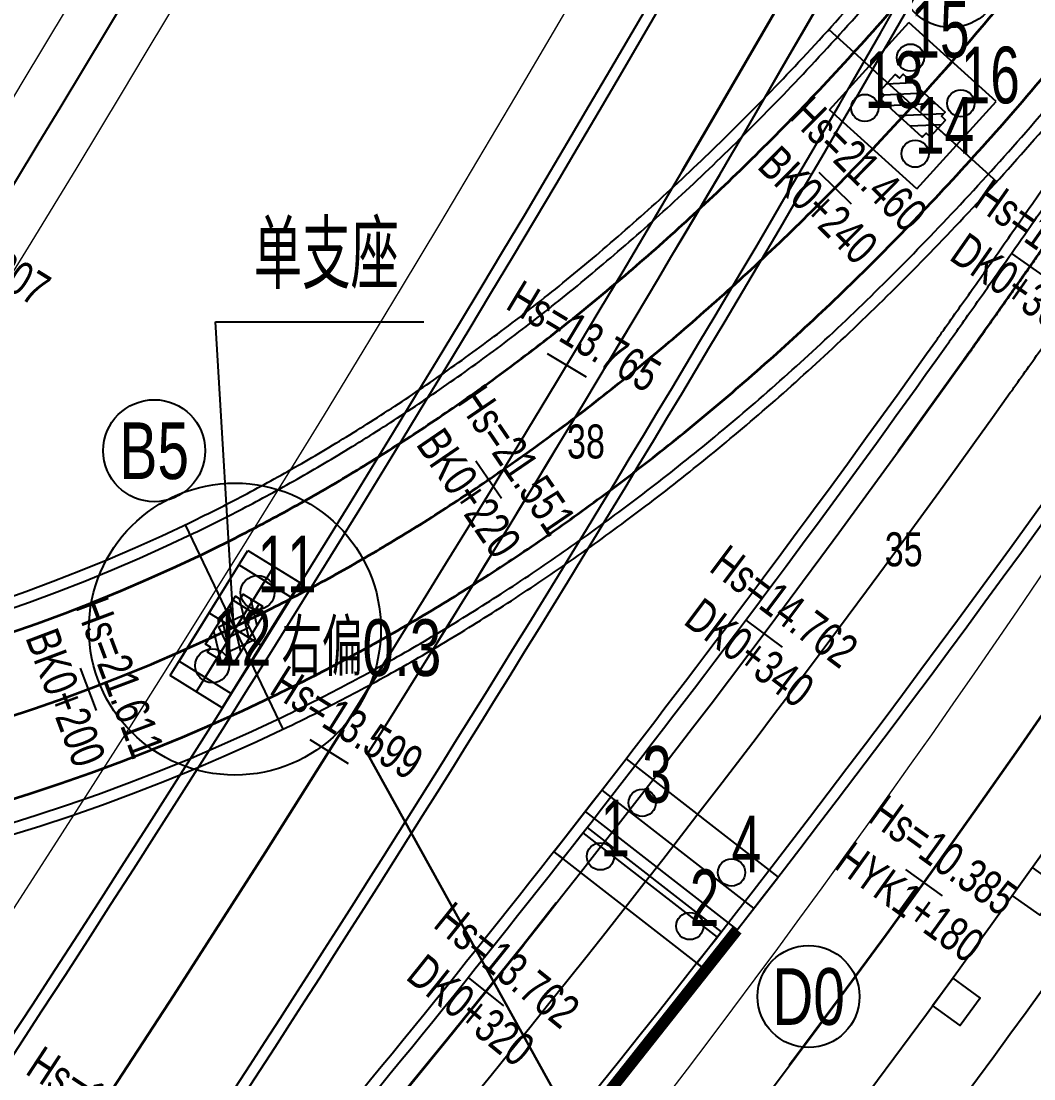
# Model space of a CAD drawing. Extents: x 0 to 558779, y 0 to 2762081.
# Drawn here: x 519792.52 to 519837.19, y 2757444.75 to 2757491.42 of the extents above; entities that cross this region are included whole.
import ezdxf
from ezdxf.enums import TextEntityAlignment as Align

# ---------------------------------------------------------------- set-up
doc = ezdxf.new("R2010")
doc.units = 0
doc.header["$LTSCALE"] = 20
doc.linetypes.add('CENTER', pattern=[2, 1.25, -0.25, 0.25, -0.25])
doc.linetypes.add('HIDDEN', pattern=[0.375, 0.25, -0.125])
for name, color, linetype in [('B-标线', 8, 'Continuous'), ('DL-中心线', 10, 'Continuous'), ('DL-人行道边线', 1, 'Continuous'), ('DL-挡墙范围', 2, 'HIDDEN'), ('DL-树池', 110, 'Continuous'), ('DL-非机动车道边线', 6, 'Continuous'), ('L-洛秀互通匝道边线', 140, 'Continuous'), ('L-辅路绿化带', 3, 'Continuous'), ('QL-分孔线', 4, 'Continuous'), ('QL-墩号', 6, 'Continuous'), ('QL-桥墩', 191, 'Continuous'), ('QL-桥跨数值', 6, 'Continuous'), ('RD-红线', 230, 'Continuous'), ('XW_B', 7, 'Continuous'), ('XW_D', 7, 'Continuous'), ('XW_E', 7, 'Continuous'), ('XW_HY-海江大道右辅路', 7, 'Continuous'), ('XW_海江大道（2000坐标）', 7, 'Continuous'), ('YD-G2', 96, 'Continuous'), ('桩号-B', 7, 'Continuous'), ('桩号-D', 7, 'Continuous'), ('桩号-HY-海江大道右辅路', 7, 'Continuous'), ('设计高-B', 7, 'Continuous'), ('设计高-D', 7, 'Continuous'), ('设计高-E', 7, 'Continuous'), ('设计高-HY-海江大道右辅路', 7, 'Continuous'), ('设计高-地面高-B', 7, 'Continuous'), ('设计高-地面高-D', 7, 'Continuous'), ('设计高-地面高-E', 7, 'Continuous'), ('设计高-地面高-HY-海江大道右辅路', 7, 'Continuous'), ('设计高-海江大道（2000坐标）', 7, 'Continuous')]:
    doc.layers.add(name, color=color, linetype=linetype)
doc.layers.add('偏心', color=4, linetype='Continuous', plot=False)
doc.layers.add('坐标标注', color=6, linetype='Continuous', plot=False)
doc.styles.get("Standard").update_dxf_attribs({"font": 'fsdb_e.shx', "width": 0.7, "bigfont": 'hzdx.shx'})
pattern_1 = [(0, (0, 2.328306e-10), (0, 6.985), [5.08, -1.905]), (90, (0, 2.328306e-10), (-6.985, 4e-16), [5.08, -1.905])]
pattern_2 = [(0, (0, 0), (0, 6.985), [5.08, -1.905]), (90, (0, 0), (-6.985, 4e-16), [5.08, -1.905])]

# ---------------------------------------------------------------- blocks, each defined once
blk = doc.blocks.new('shuchi02')
at = {"layer": 'DL-树池', "color": 3}
blk.add_lwpolyline([(-0.75, 0), (0.75, 0), (0.75, -1.5), (-0.75, -1.5)], close=True, dxfattribs=at)
blk = doc.blocks.new('(10-1)10m花瓶墩单排桩2根1.5')
h = blk.add_hatch()
h.set_pattern_fill('ANGLE', color=256)
h.set_pattern_definition(pattern_1)
h.paths.add_polyline_path([(-1.500000000000007, -0.5000000000001165), (-1.499999999999985, 0.5), (-1.249999999999992, 0.5), (-1.249999999999992, 0.75), (1.250000000000007, 0.75), (1.250000000000007, 0.5), (1.500000000000007, 0.5), (1.499999999999985, -0.5), (1.249999999999985, -0.5), (1.249999999999985, -0.75), (-1.250000000000014, -0.7500000000001165), (-1.250000000000014, -0.5000000000001165)])
h = blk.add_hatch()
h.set_pattern_fill('ANGLE', color=256)
h.set_pattern_definition(pattern_1)
h.paths.add_polyline_path([(-1.500000000000007, -0.5000000000001165), (-1.499999999999985, 0.5), (-1.249999999999992, 0.5), (-1.249999999999992, 0.75), (1.250000000000007, 0.75), (1.250000000000007, 0.5), (1.500000000000007, 0.5), (1.499999999999985, -0.5), (1.249999999999985, -0.5), (1.249999999999985, -0.75), (-1.250000000000014, -0.7500000000001165), (-1.250000000000014, -0.5000000000001165)])
h = blk.add_hatch()
h.set_pattern_fill('ANSI31', color=3, scale=0.15)
h.set_pattern_definition([(45, (0, 2.328306e-10), (-0.3367596045400932, 0.3367596045400933), [])])
h.paths.add_polyline_path([(-1.500000000000007, -0.5000000000001165), (-1.499999999999985, 0.5), (-1.249999999999992, 0.5), (-1.249999999999992, 0.75), (1.250000000000007, 0.75), (1.250000000000007, 0.5), (1.500000000000007, 0.5), (1.499999999999985, -0.5), (1.249999999999985, -0.5), (1.249999999999985, -0.75), (-1.250000000000014, -0.7500000000001165), (-1.250000000000014, -0.5000000000001165)])
at = {"layer": 'QL-桥墩', "color": 1}
for p, q in [((-3.25, -1.350000000093132), (-3.25, 1.350000000093132)), ((-3.25, 1.350000000093132), (3.25, 1.350000000093132)), ((3.25, 1.350000000093132), (3.25, -1.350000000093132)), ((3.25, -1.350000000093132), (-3.25, -1.350000000093132))]:
    blk.add_line(p, q, dxfattribs=at)
at = {"layer": 'QL-桥墩', "color": 3, "linetype": 'CENTER'}
for p, q in [((0, -1.350000000093132), (0, 1.350000000093132)), ((3.25, 0), (-3.25, 0))]:
    blk.add_line(p, q, dxfattribs=at)
at = {"layer": 'QL-桥墩', "color": 1}
blk.add_lwpolyline([(-1.500000000000007, -0.5000000000001165), (-1.499999999999985, 0.5), (-1.249999999999992, 0.5), (-1.249999999999992, 0.75), (1.250000000000007, 0.75), (1.250000000000007, 0.5), (1.500000000000007, 0.5), (1.499999999999985, -0.5), (1.249999999999985, -0.5), (1.249999999999985, -0.75), (-1.250000000000014, -0.75), (-1.250000000000014, -0.5000000000001165)], close=True, dxfattribs=at)
at = {"layer": 'QL-桥墩', "color": 3}
for centre in [(-1.899999999965075, 0), (1.900000000023283, 0)]:
    blk.add_circle(centre, 0.7499999999999999, dxfattribs=at)
blk = doc.blocks.new('(10-2)10m花瓶墩双排桩4根1.2')
h = blk.add_hatch()
h.set_pattern_fill('ANGLE', color=256)
h.set_pattern_definition(pattern_2)
h.paths.add_polyline_path([(-1.500000000000007, -0.5000000002329471), (-1.499999999999985, 0.4999999997671694), (-1.249999999999992, 0.4999999997671694), (-1.249999999999992, 0.7499999997671694), (1.250000000000007, 0.7499999997671694), (1.250000000000007, 0.4999999997671694), (1.500000000000007, 0.4999999997671694), (1.499999999999985, -0.5000000002328308), (1.249999999999985, -0.5000000002328308), (1.249999999999985, -0.7500000002328308), (-1.250000000000014, -0.7500000002329471), (-1.250000000000014, -0.5000000002329471)])
h = blk.add_hatch()
h.set_pattern_fill('ANGLE', color=256)
h.set_pattern_definition(pattern_2)
h.paths.add_polyline_path([(-1.500000000000007, -0.5000000002329471), (-1.499999999999985, 0.4999999997671694), (-1.249999999999992, 0.4999999997671694), (-1.249999999999992, 0.7499999997671694), (1.250000000000007, 0.7499999997671694), (1.250000000000007, 0.4999999997671694), (1.500000000000007, 0.4999999997671694), (1.499999999999985, -0.5000000002328308), (1.249999999999985, -0.5000000002328308), (1.249999999999985, -0.7500000002328308), (-1.250000000000014, -0.7500000002329471), (-1.250000000000014, -0.5000000002329471)])
h = blk.add_hatch()
h.set_pattern_fill('ANSI31', color=3, scale=0.15)
h.set_pattern_definition([(45, (0, 0), (-0.3367596045400932, 0.3367596045400933), [])])
h.paths.add_polyline_path([(-1.500000000000007, -0.5000000002329471), (-1.499999999999985, 0.4999999997671694), (-1.249999999999992, 0.4999999997671694), (-1.249999999999992, 0.7499999997671694), (1.250000000000007, 0.7499999997671694), (1.250000000000007, 0.4999999997671694), (1.500000000000007, 0.4999999997671694), (1.499999999999985, -0.5000000002328308), (1.249999999999985, -0.5000000002328308), (1.249999999999985, -0.7500000002328308), (-1.250000000000014, -0.7500000002329471), (-1.250000000000014, -0.5000000002329471)])
at = {"layer": 'QL-桥墩', "color": 1}
for p, q in [((-2.599999999802093, 2.59999999962747), (2.599999999976716, 2.59999999962747)), ((-2.599999999802093, 2.59999999962747), (-2.599999999802093, -2.600000000093132)), ((2.599999999976716, 2.59999999962747), (2.600000000034924, -2.600000000093132)), ((-2.599999999802093, -2.600000000093132), (2.600000000034924, -2.600000000093132))]:
    blk.add_line(p, q, dxfattribs=at)
at = {"layer": 'QL-桥墩', "color": 3, "linetype": 'CENTER'}
for p, q in [((0, 2.59999999962747), (0, -2.59999999962747)), ((-2.600000000093132, -4.656613e-10), (2.600000000093132, 0))]:
    blk.add_line(p, q, dxfattribs=at)
at = {"layer": 'QL-桥墩', "color": 1, "ltscale": 0.1}
blk.add_lwpolyline([(-1.500000000000007, -0.5000000002329471), (-1.499999999999985, 0.4999999997671694), (-1.249999999999992, 0.4999999997671694), (-1.249999999999992, 0.7499999997671694), (1.250000000000007, 0.7499999997671694), (1.250000000000007, 0.4999999997671694), (1.500000000000007, 0.4999999997671694), (1.499999999999985, -0.5000000002328308), (1.249999999999985, -0.5000000002328308), (1.249999999999985, -0.7500000002328308), (-1.250000000000014, -0.7500000002328308), (-1.250000000000014, -0.5000000002329471)], close=True, dxfattribs=at)
at = {"layer": 'QL-桥墩', "color": 3, "ltscale": 0.1}
for centre in [(-1.500000000174622, 1.5), (1.499999999941792, 1.499999999534338), (-1.499999999941792, -1.5), (1.500000000116415, -1.5)]:
    blk.add_circle(centre, 0.6000000000008185, dxfattribs=at)
blk = doc.blocks.new('8.5米板凳台')
at = {"layer": 'QL-桥墩', "color": 1}
for p, q in [((-2.249999999767169, 4.25), (-2.249999999767169, -4.25)), ((-2.249999999767169, 4.25), (2.950000000011642, 4.25)), ((2.950000000011642, 4.25), (2.950000000011642, -4.25)), ((-2.249999999767169, -4.25), (2.950000000011642, -4.25))]:
    blk.add_line(p, q, dxfattribs=at)
at = {"layer": 'QL-桥墩'}
for p, q in [((-2.249999999767169, 4.25), (-2.249999999767169, 3.75)), ((-0.5, 4.25), (1.200000000069849, 4.25)), ((-2.249999999767169, -4.249999999999999), (-2.249999999767169, -3.749999999999999))]:
    blk.add_line(p, q, dxfattribs=at)
at = {"layer": 'QL-桥墩', "color": 3}
for p, q in [((0, 4.25), (0, -4.25)), ((1.200000000011641, 4.25), (1.200000000011641, -4.25)), ((-2.249999999767169, 3.75), (-0.5, 3.75)), ((-0.8000000000431422, 3.75), (-0.7999999999917824, -3.749999999999999)), ((-0.5, 3.75), (-0.5, -3.749999999999999)), ((-2.249999999767169, -3.749999999999999), (-0.5, -3.749999999999999))]:
    blk.add_line(p, q, dxfattribs=at)
for centre in [(-1.150000000139698, 2.5), (1.850000000209547, 2.5), (-1.150000000139698, -2.5), (1.850000000209547, -2.5)]:
    blk.add_circle(centre, 0.6, dxfattribs=at)

msp = doc.modelspace()

# ---------------------------------------------------------------- linework, layer by layer
at = {"layer": 'B-标线', "lineweight": 35, "flags": 128}
for points in [[(519717.4287204357, 2757469.895321275, 0.2794341890543415), (519803.6032166342, 2757461.61633577, 0.0051398478919379), (519805.1540645393, 2757462.383730219, 0.0086899117098063), (519807.796055161, 2757463.783488377, 0.0086899117099568), (519810.4635442469, 2757465.317800503, 0.0086899117103618), (519813.1576891351, 2757466.994688708, 0.0086899117094926), (519815.8800315926, 2757468.823396349, 0.0086899117096864), (519818.6328166131, 2757470.814823701, 0.0086899117099786), (519821.419209574, 2757472.982010477, 0.0086899117093165), (519824.2436024265, 2757475.340809187, 0.0086899117096264), (519827.1120575217, 2757477.910850584, 0.0086899117101424), (519830.032972197, 2757480.716972898, 0.0086899117101063), (519833.0181133342, 2757483.791420672, 0.0086899117103223), (519836.0843059842, 2757487.177390554, 0.0086899117101373), (519839.2563579308, 2757490.935096973, 0.0083045890513667), (519842.421646706, 2757494.954475957, 0.0075339510174619)], [(519719.5210325606, 2757472.701070724, 0.2794341890542941), (519802.0833912611, 2757464.769133073, 0.0051398478917646), (519803.5696577113, 2757465.504572254, 0.008689911709733), (519806.1039781636, 2757466.847289192, 0.008689911709733), (519808.6660010595, 2757468.320938609, 0.008689911709733), (519811.2568498991, 2757469.933533752, 0.008689911709733), (519813.8781909904, 2757471.694395165, 0.008689911709733), (519816.5323910221, 2757473.614504457, 0.008689911709733), (519819.222734046, 2757475.706986669, 0.008689911709733), (519821.953727476, 2757477.987783443, 0.008689911709733), (519824.731545702, 2757480.476618202, 0.008689911709733), (519827.5646944215, 2757483.198425058, 0.008689911709733), (519830.4650448557, 2757486.185547098, 0.008689911709733), (519833.4495218603, 2757489.481281311, 0.008689911709733), (519836.5430276002, 2757493.145942628, 0.0083045890511641)], [(519721.6133446858, 2757475.506820173, 0.2794341890542422), (519800.563565888, 2757467.921930376, 0.0051398478915755), (519801.9852508832, 2757468.625414287, 0.0086899117096533), (519804.4119011663, 2757469.911090006, 0.0086899117102021), (519806.8684578721, 2757471.324076716, 0.0086899117099285), (519809.3560106634, 2757472.872378797, 0.0086899117098545), (519811.8763503885, 2757474.565393981, 0.0086899117099132), (519814.4319654312, 2757476.414185212, 0.0086899117095908), (519817.0262585181, 2757478.431962862, 0.0086899117094242), (519819.6638525255, 2757480.634757698, 0.0086899117098468), (519822.3510338824, 2757483.042385821, 0.0086899117099382), (519825.096416646, 2757485.679877218, 0.0086899117093374), (519827.9119763772, 2757488.579673523, 0.0086899117098043), (519830.8147377363, 2757491.785172067, 0.0086899117093077)]]:
    msp.add_lwpolyline(points, format="xyb", dxfattribs=at)
at = {"layer": 'DL-中心线', "linetype": 'CENTER', "lineweight": 35, "ltscale": 5, "flags": 128}
for points in [[(519363.5273810544, 2756865.284840869, -0.064030503402998), (519480.7438330442, 2757085.351303598, -0.0528812578532705), (519557.500512398, 2757172.344059772), (519677.8405108926, 2757282.703608969, 0.0308214522595387), (519737.6746401221, 2757344.779759813, -0.0161285652514949), (519785.3897440073, 2757397.284793174, 0.1076188396310951), (519897.596453659, 2757578.066884262), (519932.4024111663, 2757676.128120687, -0.014927610241384), (519945.3856673033, 2757709.510518174, -0.0002025462990661), (519945.5768338203, 2757709.961183763, -0.0004050926147512), (519945.9686640429, 2757710.88178269, -0.0004050926147512), (519946.3740963722, 2757711.830071774, -0.0004050926147512), (519946.7944188536, 2757712.808797103, -0.0004050926147512), (519947.2311442526, 2757713.821188436, -0.0004050926147512), (519947.686069386, 2757714.871087425, -0.0004050926147512), (519948.1613562953, 2757715.963123151, -0.0004050926147512), (519948.6596459816, 2757717.102958214, -0.0004050926147512), (519949.1842222628, 2757718.297643504, -0.0004050926147512), (519949.7392557495, 2757719.556146756, -0.0004050926147512), (519950.3301817989, 2757720.890171871, -0.0004050926147512), (519950.9643151758, 2757722.315492191, -0.0004050926147512), (519951.6519127407, 2757723.854257048, -0.0004050926147512), (519952.4081629463, 2757725.539312657, -0.0003825874672265), (519953.2071173521, 2757727.312032407, -0.0003375771733171), (519954.0086242454, 2757729.083599602, -0.0002925668807754), (519954.812363202, 2757730.854155293, -0.0002475565894192), (519955.6180143396, 2757732.623841743, -0.0002025462990661), (519956.4252582435, 2757734.392802249, -0.0001575360095337), (519957.2337758892, 2757736.161180966, -0.0001125257206395), (519958.0432485664, 2757737.929122741, -6.75154322014e-05), (519958.8533578, 2757739.696772934, -2.25051440367e-05), (519959.6637852725, 2757741.46427725, 3.75085734058e-05), (519960.4741773861, 2757743.231797777, 0.0001125257206395), (519961.2840390799, 2757744.999561384, 0.0001875428691398), (519962.092839715, 2757746.767810673, 0.0002625600197509), (519962.9000482163, 2757748.536787295, 0.0003375771733171), (519963.7051328552, 2757750.306731459, 0.0004125943306828), (519964.5075610355, 2757752.077881469, 0.0004876114926923), (519965.3067990823, 2757753.850473227, 0.0005626286601899), (519966.1023120331, 2757755.624739765, 0.0006376458340199999), (519966.8935634353, 2757757.400910749, 0.0006751544235736), (519967.6407163718, 2757759.090019372, 0.0006751544235736), (519968.3183375526, 2757760.633203135, 0.0006751544235736), (519968.9416841033, 2757762.063273513, 0.0006751544235736), (519969.5210670467, 2757763.402351994, 0.0006751544235736), (519970.0638452667, 2757764.66618888, 0.0006751544235736), (519970.5754909472, 2757765.866468536, 0.0006751544235736), (519971.0602060335, 2757767.012141817, 0.0006751544235736), (519971.5213014188, 2757768.110244803, 0.0006751544235736), (519971.9614417999, 2757769.166426937, 0.0006751544235736), (519972.3828101779, 2757770.185305487, 0.0006751544235736), (519972.7872220786, 2757771.17071141, 0.0006751544235736), (519973.1762070972, 2757772.125864697, 0.0006751544235736), (519973.5510685241, 2757773.053502465, 0.0003375771733171), (519973.7335594746, 2757773.507750349, 0.0402701393381121), (519990.8888914162, 2757828.802765517, 0.0003375771733171), (519990.9955604457, 2757829.280537225, 0.0006751544235736), (519991.2115886461, 2757830.257453155, 0.0006751544235736), (519991.4315477879, 2757831.265046884, 0.0006751544235736), (519991.6559127095, 2757832.306312556, 0.0006751544235736), (519991.8852450037, 2757833.384770488, 0.0006751544235736), (519992.1202163605, 2757834.50460651, 0.0006751544235736), (519992.3616405946, 2757835.670862682, 0.0006751544235736), (519992.6105186456, 2757836.889704632, 0.0006751544235736), (519992.8681035971, 2757838.168806874, 0.0006751544235736), (519993.1359977572, 2757839.517926806, 0.0006751544235736), (519993.4163034783, 2757840.949794285, 0.0006751544235736), (519993.7118691313, 2757842.481559003, 0.0006751544235736), (519994.0267155826, 2757844.137293977, 0.0006751544235736), (519994.3668369115, 2757845.95268455, 0.0006376458340199999), (519994.7198828032, 2757847.864809218, 0.0005626286601899), (519995.0683375546, 2757849.777775994, 0.0004876114926923), (519995.4127734097, 2757851.691470573, 0.0004125943306828), (519995.7537632859, 2757853.605782262, 0.0003375771733171), (519996.0918806682, 2757855.52060347, 0.0002625600197509), (519996.4276995067, 2757857.43582919, 0.0001875428691398), (519996.7617941197, 2757859.351356482, 0.0001125257206395), (519997.0947390985, 2757861.267083962, 3.75085734058e-05), (519997.4271092152, 2757863.182911275, -2.25051440367e-05), (519997.7594410066, 2757865.098745238, -6.75154322014e-05), (519998.0921177207, 2757867.014519332, -0.0001125257206395), (519998.4254842479, 2757868.930173501, -0.0001575360095337), (519998.7598854133, 2757870.845647314, -0.0002025462990661), (519999.0956659447, 2757872.760879787, -0.0002475565894192), (519999.4331704387, 2757874.675809187, -0.0002925668807754), (519999.7727433264, 2757876.59037285, -0.0003375771733171), (520000.114728839, 2757878.504506997, -0.0003825874672265), (520000.4594709718, 2757880.418146545, -0.0004050926147512), (520000.7897985009, 2757882.235345077, -0.0004050926147512), (520001.093919315, 2757883.893083966, -0.0004050926147512), (520001.3779037707, 2757885.427038328, -0.0004050926147512), (520001.6458331448, 2757886.861273473, -0.0004050926147512), (520001.9006052216, 2757888.212933118, -0.0004050926147512), (520002.144363771, 2757889.49474238, -0.0004050926147512), (520002.3787464868, 2757890.716454837, -0.0004050926147512), (520002.6050371561, 2757891.885741888, -0.0004050926147512), (520002.8242637008, 2757893.008766592, -0.0004050926147512), (520003.0372638996, 2757894.090568884, -0.0004050926147512), (520003.2447309214, 2757895.135332826, -0.0004050926147512), (520003.4472457609, 2757896.146577258, -0.0004050926147512), (520003.6453009023, 2757897.127295091, -0.0002025462990661), (520003.7427902162, 2757897.607024123, -0.0205644065657804), (520015.5661450022, 2757945.502989494), (520034.389390304, 2758010.197369377, -0.0139814833324028), (520060.0633140378, 2758090.043763413), (520086.942384357, 2758166.257196263, 0.0147938106765208), (520122.9792987017, 2758278.960564577, -0.0147938106759421), (520159.0162130429, 2758391.663932884), (520173.5261706288, 2758432.805745641)], [(519647.6745717161, 2757568.166041617, -0.0011574079242256), (519648.227547545, 2757567.534791465, -0.0023148189493666), (519649.3487141022, 2757566.236801732, -0.0023148189493666), (519650.4919624993, 2757564.888200945, -0.0023148189493666), (519651.6597747704, 2757563.484473603, -0.0023148189493666), (519652.8550919154, 2757562.020315297, -0.0023148189493666), (519654.0814374023, 2757560.489424526, -0.0023148189493666), (519655.3430866064, 2757558.884217938, -0.0023148189493666), (519656.6453048849, 2757557.195431423, -0.0023148189493666), (519657.9946915353, 2757555.411545543, -0.0023148189493666), (519659.3996933663, 2757553.517930215, -0.0023148189493666), (519660.8714025193, 2757551.495520035, -0.0023148189493666), (519662.4248575936, 2757549.318660491, -0.0023148189493666), (519664.0812994762, 2757546.951385259, -0.0023148189493666), (519665.8724064789, 2757544.340448674, -0.0021862174748025), (519667.7331889879, 2757541.574851317, -0.0019290147383579), (519669.5711479079, 2757538.794030758, -0.0016718122571332), (519671.3890339765, 2757536.000044372, -0.0014146099970989), (519673.1896396439, 2757533.194888283, -0.0011574079242256), (519674.9757925243, 2757530.380505733, -0.0009002060044837), (519676.7503491183, 2757527.558795617, -0.000643004203844), (519678.5161887593, 2757524.731621173, -0.0003858024882772), (519680.2762077453, 2757521.900818804, -0.0001286008237542), (519682.0333136074, 2757519.068206963, 0.0002893518599271), (519683.7910264721, 2757516.235971932, 0.0008680557735882), (519685.5552899335, 2757513.407814527, 0.00144676026867), (519687.3326261748, 2757510.587857807, 0.0020254657327883), (519689.129500028, 2757507.780315357, 0.0026041725535611), (519690.952288991, 2757504.989535725, 0.0031828811186105), (519692.8072516929, 2757502.220045822, 0.0037615918155628), (519694.7004943133, 2757499.476592927, 0.0043403050320503), (519696.6379344901, 2757496.764184862, 0.0049190211557119), (519698.6252622761, 2757494.088127905, 0.0052083804288723), (519700.5641122967, 2757491.585005109, 0.0052083804288723), (519702.3806164139, 2757489.338260306, 0.0052083804288723), (519704.1049828604, 2757487.294173003, 0.0052083804288723), (519705.7572432091, 2757485.416428367, 0.0052083804288723), (519707.3514080776, 2757483.679106822, 0.0052083804288723), (519708.8976738551, 2757482.062935391, 0.0052083804288723), (519710.4036915977, 2757480.553117224, 0.0052083804288723), (519711.8753426892, 2757479.137995681, 0.0052083804288723), (519713.3172366093, 2757477.808191164, 0.0052083804288723), (519714.7330432791, 2757476.556020888, 0.0052083804288723), (519716.1257223873, 2757475.375095793, 0.0052083804288723), (519717.4976861039, 2757474.260032648, 0.0052083804288723), (519718.8509173166, 2757473.20624344, 0.0026041725535612), (519719.5210325606, 2757472.701070724, 0.2794341890542941), (519802.0833912611, 2757464.769133073, 0.0051398478917646), (519803.5696577113, 2757465.504572254, 0.008689911709733), (519806.1039781636, 2757466.847289192, 0.008689911709733), (519808.6660010595, 2757468.320938609, 0.008689911709733), (519811.2568498991, 2757469.933533752, 0.008689911709733), (519813.8781909904, 2757471.694395165, 0.008689911709733), (519816.5323910221, 2757473.614504457, 0.008689911709733), (519819.222734046, 2757475.706986669, 0.008689911709733), (519821.953727476, 2757477.987783443, 0.008689911709733), (519824.731545702, 2757480.476618202, 0.008689911709733), (519827.5646944215, 2757483.198425058, 0.008689911709733), (519830.4650448557, 2757486.185547098, 0.008689911709733), (519833.4495218603, 2757489.481281311, 0.008689911709733), (519836.5430276002, 2757493.145942628, 0.0083045890511641), (519839.6363442149, 2757497.073931083, 0.0075339510171137), (519842.6037294189, 2757501.09795057, 0.0067633219310222), (519845.4548751993, 2757505.205193287, 0.0059927008775365), (519848.2003398336, 2757509.383856539, 0.0052220869413419), (519850.8514123964, 2757513.623066955, 0.0044514792071574), (519853.419990789, 2757517.912792378, 0.0036808767597316), (519855.9184722089, 2757522.243743617, 0.0029102786838381), (519858.3596547393, 2757526.607268018, 0.0021396840642714), (519860.7566485584, 2757530.995236532, 0.0434382827488778), (519909.9122014295, 2757644.363115183, -0.0210821950738556), (519939.5820597885, 2757722.133353791, 0.054969024401623), (519981.8948120178, 2757860.488835324, -0.0251421008642026), (519996.0672290034, 2757919.102699965), (520034.6498859133, 2758049.578887823, -0.0128878505157745), (520058.477191901, 2758123.129921214)], [(519736.3970131029, 2757361.60983472, 0.0061165837414618), (519747.0823970372, 2757374.993234307, 0.05866860067478701), (519871.2186815033, 2757580.064001562, 0.0262276942430755), (519898.0769045729, 2757648.359657723, -0.0209051399802004), (519927.8377325751, 2757726.465889602, -0.0001215277783761), (519928.0311108011, 2757726.915610605, -0.0002430555603418), (519928.4270112764, 2757727.834466557, -0.0002430555603418), (519928.8360226246, 2757728.781217542, -0.0002430555603418), (519929.259405459, 2757729.758622982, -0.0002430555603418), (519929.6986409578, 2757730.769927897, -0.0002430555603418), (519930.155489172, 2757731.818991601, -0.0002430555603418), (519930.6320688152, 2757732.910463871, -0.0002430555603418), (519931.1309690808, 2757734.050031914, -0.0002430555603418), (519931.6554107676, 2757735.244776394, -0.0002430555603418), (519932.2094862383, 2757736.503701826, -0.0002430555603418), (519932.798531218, 2757737.838558715, -0.0002430555603418), (519933.4297295699, 2757739.265181347, -0.0002430555603418), (519934.1131590966, 2757740.805802058, -0.0002430555603418), (519934.8637498203, 2757742.493386374, -0.0002295524731678), (519935.6556303366, 2757744.269277468, -0.0002025462990661), (519936.449045284, 2757746.044483572, -0.0001755401252598), (519937.2438023722, 2757747.819089222, -0.0001485339517096), (519938.0397095057, 2757749.59317939, -0.0001215277783761), (519938.8365747545, 2757751.366839418, -9.45216052198e-05), (519939.6342063284, 2757753.140154965, -6.75154322014e-05), (519940.4324125482, 2757754.91321193, -4.05092592814e-05), (519941.2310018189, 2757756.686096406, -1.35030864206e-05), (519942.0297826009, 2757758.458894607, 0.0001929012369606), (519942.8281392901, 2757760.231883776, 0.0005787037683059), (519943.6237587775, 2757762.006102513, 0.0009645064719239999), (519944.4138981867, 2757763.782767707, 0.0013503094626635), (519945.1958033903, 2757765.56307084, 0.0017361128553735), (519945.9667036295, 2757767.348165182, 0.0021219167649035), (519946.7238064295, 2757769.139152853, 0.0025077213061036), (519947.4642929112, 2757770.937071721, 0.0028935265938247), (519948.1853136016, 2757772.742882105, 0.0032793327429186), (519948.8839848471, 2757774.557453256, 0.0034722361763719), (519949.524278514, 2757776.289878348, 0.0034722361763719), (519950.0865162976, 2757777.878724257, 0.0034722361763719), (519950.586431312, 2757779.356462239, 0.0034722361763719), (519951.0347342893, 2757780.744917238, 0.0034722361763719), (519951.4391248392, 2757782.059577229, 0.0034722361763719), (519951.8053698149, 2757783.311891421, 0.0034722361763719), (519952.1379293496, 2757784.510597474, 0.0034722361763719), (519952.4403432036, 2757785.662536293, 0.0034722361763719), (519952.7154810522, 2757786.773177175, 0.0034722361763719), (519952.9657111759, 2757787.846969936, 0.0034722361763719), (519953.1930179553, 2757788.887588932, 0.0034722361763719), (519953.3990860162, 2757789.898106943, 0.0034722361763719), (519953.5853619415, 2757790.881122057, 0.0017361128553735), (519953.6714764318, 2757791.363021896, 0.5897382322642627), (519858.2880169908, 2757868.254483786, 0.002232146564339), (519857.7062841795, 2757868.014211622, 0.0044643153720325), (519856.5240436857, 2757867.507227254, 0.0044643153720325), (519855.314928418, 2757866.962952131, 0.0044643153720325), (519854.0763770139, 2757866.378604885, 0.0044643153720325), (519852.805335436, 2757865.750934997, 0.0044643153720325), (519851.4981238606, 2757865.076099748, 0.0044643153720325), (519850.1502540143, 2757864.349496208, 0.0044643153720325), (519848.7561724554, 2757863.565526281, 0.0044643153720325), (519847.308889596, 2757862.717258898, 0.0044643153720325), (519845.7994256536, 2757861.795928072, 0.0044643153720325), (519844.215949768, 2757860.790156949, 0.0044643153720325), (519842.5423757228, 2757859.684698637, 0.0044643153720325), (519840.7559267937, 2757858.458264035, 0.0044643153720325), (519838.8225630785, 2757857.079464511, 0.0042162948255607), (519836.8127015186, 2757855.592753935, 0.0037202552582442), (519834.8266855252, 2757854.074325436, 0.0032242175216723), (519832.861945176, 2757852.52845717, 0.0027281813717384), (519830.9157429775, 2757850.959306143, 0.002232146564339), (519828.9852001024, 2757849.370922483, 0.0017361128553735), (519827.0673215978, 2757847.767265135, 0.0012400800007431), (519825.159020714, 2757846.152218731, 0.0007440477563509), (519823.2571425047, 2757844.529611376, 0.0002480158781012), (519821.3584868731, 2757842.903233115), (519718.447648368, 2757754.69134046)], [(519589.0964423984, 2757220.908812026), (519651.1629177161, 2757274.28356109, 0.0436643678793454), (519736.3970131028, 2757361.60983472, -0.0190617421846284), (519779.3164699589, 2757410.140193105, 0.035899111355208), (519834.1198505413, 2757476.477748863, 0.000231481485616), (519834.4441192797, 2757476.933659307, 0.0004629629960393), (519835.1055654903, 2757477.866376251, 0.0004629629960393), (519835.7855962701, 2757478.829073442, 0.0004629629960393), (519836.4860980666, 2757479.824658718, 0.0004629629960393), (519837.2092911793, 2757480.856549862, 0.0004629629960393), (519837.9578184413, 2757481.928809533, 0.0004629629960393), (519838.7348666568, 2757483.046329934, 0.0004629629960393), (519839.5443369083, 2757484.215091641, 0.0004629629960393), (519840.391090141, 2757485.44253662, 0.0004629629960393), (519841.2813131652, 2757486.738123826, 0.0004629629960393), (519842.2230861618, 2757488.114190172, 0.0004629629960393), (519843.2273064695, 2757489.587351209, 0.0004629629960393), (519844.3092871984, 2757491.180923552, 0.0004629629960393), (519845.4917528628, 2757492.929461552, 0.0004372428262181), (519846.733298884, 2757494.772511693, 0.0003858024882772), (519847.971809432, 2757496.617603086, 0.000334362152378), (519849.2076611878, 2757498.464476473, 0.0002829218182484), (519850.4412319378, 2757500.312874233, 0.000231481485616), (519851.6729004133, 2757502.162540154, 0.0001800411542087), (519852.9030461304, 2757504.013219193, 0.0001286008237542), (519854.1320492316, 2757505.864657249, 7.71604939803e-05), (519855.3602903289, 2757507.716600923, 2.57201646147e-05), (519856.5881503461, 2757509.568797289, -9.645061758299998e-05), (519857.8161850258, 2757511.420877839, -0.0002893518599271), (519859.0456483535, 2757513.272010189, -0.0004822531238053), (519860.2779667794, 2757515.121242832, -0.0006751544235736), (519861.5145623469, 2757516.967617659, -0.0008680557735882), (519862.7568504567, 2757518.810166679, -0.001060957188205), (519864.0062375932, 2757520.647908764, -0.0012538586817802), (519865.2641190006, 2757522.479846431, -0.00144676026867), (519866.5318762966, 2757524.304962662, -0.0016396619632305), (519867.8108750096, 2757526.122217787, -0.0017361128553735), (519869.0374001317, 2757527.840132127, -0.0017361128553735), (519870.1675033521, 2757529.399942362, -0.0017361128553735), (519871.2235444212, 2757530.836405817, -0.0017361128553735), (519872.2205450526, 2757532.172996379, -0.0017361128553735), (519873.1691621435, 2757533.426455444, -0.0017361128553735), (519874.0772725562, 2757534.609223128, -0.0017361128553735), (519874.9508878346, 2757535.730844638, -0.0017361128553735), (519875.794715478, 2757536.798835167, -0.0017361128553735), (519876.6125204968, 2757537.81923824, -0.0017361128553735), (519877.4073677309, 2757538.797000766, -0.0017361128553735), (519878.1817896908, 2757539.736233381, -0.0017361128553735), (519878.937906096, 2757540.640396275, -0.0017361128553735), (519879.6775110675, 2757541.512435031, -0.0008680557735881), (519880.0416097193, 2757541.937213122, -0.0997454693955493), (519929.9138493138, 2757580.770707313, -0.0034722361763718), (519931.923241025, 2757581.755764444, -0.0069445560792568), (519936.0711083996, 2757583.682785178, -0.0069445560792568), (519940.4002198263, 2757585.54960473, -0.0069445560792568), (519944.9232167293, 2757587.352731506, -0.0069445560792568), (519949.6551022512, 2757589.08840282, -0.0069445560792568), (519954.6138812503, 2757590.752524567, -0.0069445560792568), (519959.8214370899, 2757592.340591642, -0.0069445560792568), (519965.3047617979, 2757593.847580738, -0.0069445560792568), (519971.0977307002, 2757595.267802267, -0.0069445560792568), (519977.2437481769, 2757596.594689607, -0.0069445560792568), (519983.7998514208, 2757597.820488021, -0.0069445560792568), (519990.8433924658, 2757598.935774325, -0.0069445560792568), (519998.4836042764, 2757599.928671506, -0.0069445560792568), (520006.8832785442, 2757600.783464437, -0.0065587360186369), (520015.7473331144, 2757601.444032078, -0.0057871016401356), (520024.6250508126, 2757601.885557872, -0.0050154741528497), (520033.5102844193, 2757602.135194393, -0.004243852637884), (520042.3986595084, 2757602.220256562, -0.0034722361763719), (520051.2873241529, 2757602.168147561, -0.0027006238494708), (520060.1746963354, 2757602.006308207, -0.0019290147383579), (520069.0602102159, 2757601.762185905, -0.0011574079242256), (520077.9440619966, 2757601.463219276, -0.0003858024882772), (520086.8269557802, 2757601.136834562)]]:
    msp.add_lwpolyline(points, format="xyb", dxfattribs=at)
at = {"layer": 'DL-人行道边线', "flags": 128}
msp.add_lwpolyline([(519831.0884832114, 2757439.905998023, 0.0765023442155366), (519904.1932350973, 2757575.725415779), (519914.699262423, 2757605.324774718)], format="xyb", dxfattribs=at)
at = {"layer": 'DL-挡墙范围', "ltscale": 10, "const_width": 0.5}
msp.add_lwpolyline([(519798.7898319995, 2757420.970744846), (519805.5428386657, 2757428.658141979), (519810.129169966, 2757434.053973624), (519818.4783374576, 2757444.215222359), (519824.1038078966, 2757451.32284525)], dxfattribs=at)
at = {"layer": 'DL-非机动车道边线', "flags": 128}
msp.add_lwpolyline([(519828.1335951683, 2757441.800902836, 0.0766359190109851), (519900.8948443782, 2757576.896150021), (519909.9524637126, 2757602.414808739)], format="xyb", dxfattribs=at)
at = {"layer": 'L-洛秀互通匝道边线', "flags": 128}
for points in [[(519743.1371465153, 2757378.064878543, 0.0586686006742582), (519866.66788813, 2757582.135300593, 0.0262276942432026)], [(519743.5316715675, 2757377.75771412, 0.0586686006744231), (519867.1229674673, 2757581.92817069, 0.0262276942437798)], [(519800.6416462802, 2757442.321385311, 0.0377040980872159), (519875.314395539, 2757578.199832435, 0.0262276942423804)], [(519801.0791571506, 2757442.076936067, 0.0376957777746457), (519875.7694748764, 2757577.992702532, 0.0262276942429506)], [(519716.8309397532, 2757469.093661587, 0.2794345373855036), (519804.0375268681, 2757460.715572412, 0.0051403343891215), (519805.6068602856, 2757461.492115938, 0.0086903202884565), (519808.2795146586, 2757462.908121645, 0.00868997771209), (519810.977136821, 2757464.459766314, 0.0086900911359293), (519813.700827855, 2757466.155045727, 0.0086899622702609), (519816.4520177101, 2757468.003133047, 0.0086899792401863), (519819.2329623475, 2757470.014933022, 0.0086899943000662), (519822.0467920355, 2757472.203460377, 0.0086901071883289), (519824.8978966145, 2757474.584569067, 0.0086900298505149), (519827.7922429472, 2757477.177810482, 0.0086900852006696), (519830.7382401721, 2757480.008032077, 0.0086900461481773), (519833.7475912394, 2757483.107416295, 0.0086902046540557), (519836.8371581183, 2757486.519200861, 0.0086901255204302), (519840.0316321698, 2757490.303472196, 0.0083046435508782), (519843.2174474182, 2757494.34891735, 0.0075339510121669)], [(519716.5320520362, 2757468.692829785, 0.279434521593745), (519804.2546511159, 2757460.265175853, 0.0051404117358534), (519805.8332222289, 2757461.046290556, 0.0086903717598563), (519808.5212496112, 2757462.470441154, 0.0086900802679257), (519811.23396771, 2757464.030769932, 0.0086897581128806), (519813.9723085078, 2757465.735166862, 0.0086900686364524), (519816.7379594258, 2757467.592965597, 0.0086900087145127), (519819.5329948259, 2757469.61495738, 0.008690225811836), (519822.3606175623, 2757471.814212974, 0.0086898941132174), (519825.224990723, 2757474.206403169, 0.0086901612725026), (519828.132324861, 2757476.811280413, 0.0086900330189262), (519831.0908370004, 2757479.653524705, 0.0086901537372249), (519834.1123317368, 2757482.765415754, 0.0086901876378305), (519837.2135578829, 2757486.190075935, 0.0086901034212209), (519840.4192345313, 2757489.98761715, 0.0083047012947923), (519843.615347774, 2757494.046138046, 0.0075339510150688)], [(519781.1246994379, 2757408.413836783, 0.0358991113551955), (519836.1564274393, 2757475.027799023, 0.0002314814856444), (519836.4820394386, 2757475.485598042, 0.0004629629959716), (519837.1461687663, 2757476.422098484, 0.0004629629961814), (519837.8288710022, 2757477.388577565, 0.0004629629959727), (519838.5320373411, 2757478.38794981, 0.000462962996169), (519839.2578880428, 2757479.423632944, 0.0004629629959862), (519840.0090659475, 2757480.49968964, 0.0004629629960632), (519840.788757869, 2757481.621012114, 0.0004629629961817), (519841.6008649077, 2757482.79358097, 0.0004629629958715), (519842.4502480371, 2757484.024838218, 0.0004629629960385), (519843.3430941125, 2757485.32424288, 0.0004629629959828), (519844.2874833861, 2757486.704131982, 0.0004629629959739), (519845.2943133181, 2757488.181121253, 0.0004629629960356), (519846.3788972209, 2757489.778527618, 0.0004629629960031), (519847.5639599891, 2757491.530906001, 0.0004372428262033), (519848.8079512035, 2757493.377585977, 0.0003858024883245)], [(519804.0097211442, 2757439.20687979, 0.0199843900610433), (519833.3052197821, 2757477.0577288, 0.0002314814855417), (519833.6289512218, 2757477.51288382, 0.0004629629960166), (519834.289324198, 2757478.444087383, 0.0004629629960473), (519834.9682863788, 2757479.405271794, 0.0004629629960687), (519835.6677223586, 2757480.399342283, 0.0004629629960689), (519836.3898524356, 2757481.429716631, 0.0004629629959382), (519837.1373194405, 2757482.500457493, 0.0004629629960818), (519837.9133101741, 2757483.616457065, 0.0004629629960819), (519838.721725711, 2757484.783695913, 0.0004629629959761), (519839.5674269853, 2757486.009615985, 0.0004629629961095), (519840.4566007897, 2757487.303676208, 0.0004629629960443), (519841.3973272757, 2757488.678213454, 0.0004629629960222), (519842.4005037347, 2757490.149843198, 0.0004629629959899), (519843.4814431949, 2757491.741881933, 0.0004629629960708), (519844.6628700196, 2757493.488883783, 0.0004372428261911)], [(519784.0178666042, 2757405.651666667, 0.0358991113552536), (519839.4149504761, 2757472.70787928, 0.0002314814856409), (519839.7427116566, 2757473.168699968, 0.0004629629961021), (519840.4111338904, 2757474.11125389, 0.0004629629961489), (519841.0981105631, 2757475.083784149, 0.000462962996013), (519841.8055401689, 2757476.089215542, 0.0004629629961414), (519842.5356430139, 2757477.130965863, 0.0004629629959616), (519843.2910619456, 2757478.213097794, 0.0004629629960238), (519844.0749837949, 2757479.340503582, 0.0004629629961358), (519844.8913096917, 2757480.519163875, 0.0004629629960252), (519845.7449006523, 2757481.756520749, 0.000462962996004), (519846.641943606, 2757483.062033337, 0.0004629629959904), (519847.5905189211, 2757484.448038842, 0.0004629629960422), (519848.6015242457, 2757485.931153281, 0.0004629629960633), (519849.6902732212, 2757487.534694072, 0.0004629629959695), (519850.8794913442, 2757489.293217053, 0.0004372428261597), (519852.1273948871, 2757491.14570479, 0.0003858024882629), (519853.3714959341, 2757492.999124721, 0.0003343621523801)], [(519784.3795125, 2757405.306395403, 0.0358991113552275), (519839.8222658558, 2757472.417889311, 0.0002314814856776), (519840.1502956836, 2757472.879087708, 0.0004629629960305), (519840.8192545314, 2757473.822398316, 0.0004629629961448), (519841.5067655083, 2757474.795684972, 0.0004629629959922), (519842.2147280224, 2757475.801873758, 0.0004629629962022), (519842.9453623852, 2757476.844382477, 0.000462962996), (519843.7013114454, 2757477.927273813, 0.0004629629960028), (519844.4857620357, 2757479.055440015, 0.0004629629962381), (519845.3026152897, 2757480.234861738, 0.0004629629959487), (519846.1567322294, 2757481.472981065, 0.0004629629960301), (519847.0542997927, 2757482.779257144, 0.0004629629960409), (519848.0033983632, 2757484.1660272, 0.0004629629960507), (519849.0149256118, 2757485.649907284, 0.0004629629960457), (519850.1041952215, 2757487.254214879, 0.000462962996003), (519851.2939327637, 2757489.013505934, 0.0004372428261732), (519852.5423253476, 2757490.866719642, 0.0003858024882712), (519853.7868564343, 2757492.720780231, 0.0003343621523509)], [(519722.5100304303, 2757476.709298729, 0.2794337787129053), (519799.9121425084, 2757469.273095646, 0.0051391844325203), (519801.3060974085, 2757469.962856091, 0.0086892167826104), (519803.6866632478, 2757471.224113223, 0.0086900446198086), (519806.098080377, 2757472.611134802, 0.0086898721994039), (519808.541377401, 2757474.131891659, 0.0086897581625955), (519811.018415081, 2757475.795819521, 0.0086897777296619), (519813.5317724744, 2757477.614040471, 0.0086897099227427), (519816.0848785, 2757479.59978291, 0.0086898311601693), (519818.6824619797, 2757481.769161771, 0.0086897028960998), (519821.3307838897, 2757484.141972087, 0.0086897125628844), (519824.0385481956, 2757486.743321784, 0.0086896748246581), (519826.8177626582, 2757489.605683436, 0.0086896016569682), (519829.6854865524, 2757492.772487505, 0.0086896720572582)], [(519722.2111295733, 2757476.308476726, 0.2794338065930763), (519800.1292622442, 2757468.822696912, 0.0051392667938956), (519801.5324515628, 2757469.517026755, 0.008689463783688), (519803.928440275, 2757470.786455968, 0.0086898235872149), (519806.3548598607, 2757472.18210765, 0.0086898716583622), (519808.8129110089, 2757473.712047045, 0.0086897089418035), (519811.3043608122, 2757475.385654871, 0.0086898845719643), (519813.8318298943, 2757477.214083542, 0.0086897893993094), (519816.3986767383, 2757479.21051351, 0.0086897230409898), (519819.0095663291, 2757481.391004732, 0.0086897837565435), (519821.6708563571, 2757483.775433253, 0.0086897396293892), (519824.3911611789, 2757486.38883048, 0.0086897133390785), (519827.1824936906, 2757489.263672802, 0.0086896301446963), (519830.0618916191, 2757492.443368642, 0.008689679400152)], [(519803.6378439964, 2757439.541542793, 0.0199772530975595), (519832.8979044025, 2757477.347718768, 0.0002314814856619), (519833.2213671928, 2757477.802496077, 0.0004629629960892), (519833.8812035519, 2757478.73294295, 0.0004629629960513), (519834.5596314332, 2757479.693370971, 0.000462962996077), (519835.2585345046, 2757480.686684066, 0.0004629629960196), (519835.9801330638, 2757481.716300016, 0.0004629629960348), (519836.7270699403, 2757482.786281473, 0.0004629629959728), (519837.5025319327, 2757483.901520631, 0.0004629629961033), (519838.3104201121, 2757485.067998048, 0.0004629629960534), (519839.1555954075, 2757486.293155667, 0.0004629629960831), (519840.0442446019, 2757487.586452399, 0.0004629629959842), (519840.9844478327, 2757488.960225094, 0.0004629629960136), (519841.9871023673, 2757490.431089193, 0.0004629629960076), (519843.0675211931, 2757492.022361124, 0.0004629629960442)]]:
    msp.add_lwpolyline(points, format="xyb", dxfattribs=at)
at = {"layer": 'L-辅路绿化带', "lineweight": 0, "flags": 128}
for points in [[(519375.9065439401, 2756956.026009813, -0.0968453128629497), (519606.7324707455, 2757263.593191457, 0.1251069123330799), (519879.4870629387, 2757672.743137023), (520150.421025276, 2758440.954503719)], [(519379.5314183428, 2756954.33384487, -0.0968311801341849), (519609.4115345962, 2757260.622902434, 0.125106912333097), (519883.2593315677, 2757671.412727542), (520154.1932939051, 2758439.624094237)], [(519717.011818571, 2757404.758382585, 0.0795103450933577), (519865.3410555799, 2757677.732172582), (520044.6628929844, 2758186.184758601)], [(519680.8286454048, 2757309.734851426, 0.1036818062369186), (519897.4053389265, 2757666.423691983), (520032.7096049977, 2758050.068009815)], [(519782.8768002557, 2757399.721002053, 0.107618839631137), (519894.2980629396, 2757579.237618503)]]:
    msp.add_lwpolyline(points, format="xyb", dxfattribs=at)
at = {"layer": 'QL-分孔线'}
for p, q in [((519828.151707451, 2757491.051249807), (519835.5555829435, 2757484.329438697)), ((519799.7475502736, 2757469.194006428), (519804.0679564901, 2757460.175458483))]:
    msp.add_line(p, q, dxfattribs=at)
at = {"layer": 'QL-分孔线', "color": 1}
msp.add_line((519817.399516469, 2757456.548106181), (519824.1037665085, 2757451.322877506), dxfattribs=at)
at = {"layer": 'QL-墩号'}
for centre in [(519833.5209469847, 2757493.391222963), (519798.3907991527, 2757472.465673521), (519827.2561145278, 2757448.382639857)]:
    msp.add_circle(centre, 2.25, dxfattribs=at)
at = {"layer": 'RD-红线'}
for points in [[(519807.7922513674, 2757459.09174491), (519808.5161163288, 2757460.204291533, 0.0330110867033652), (519872.6070060998, 2757579.470499461, -0.3041216892248836), (519916.6612188854, 2757606.676343312), (520064.3363123197, 2757601.174239688)], [(519807.7922513674, 2757459.09174491), (519825.3627416964, 2757427.344530756, 0.5736929988390757)]]:
    msp.add_lwpolyline(points, format="xyb", dxfattribs=at)
at = {"layer": 'XW_B', "color": 6, "flags": 128}
msp.add_lwpolyline([(519802.0833912611, 2757464.769133073, 0.0003251669081426), (519802.1770930871, 2757464.814377717, 0.0036856179907308), (519803.2423231605, 2757465.339328955, 0.0055070505411618), (519804.8430165476, 2757466.165112384, 0.00540704756314), (519806.4253060151, 2757467.025636847, 0.0053070446932624), (519807.9887954631, 2757467.919867071, 0.0052070419295286), (519809.5331378685, 2757468.846774848, 0.0051070392699385), (519811.0580338862, 2757469.805340491, 0.0050070367124919), (519812.5632304339, 2757470.794554159, 0.0049070342551885), (519814.0485192667, 2757471.813417105, 0.0048070318960281), (519815.5137355456, 2757472.860942797, 0.0047070296330106), (519816.9587564034, 2757473.936157964, 0.0046070274641358), (519818.3834995131, 2757475.038103533, 0.0045070253874035), (519819.7879216617, 2757476.165835476, 0.0044070234008135), (519821.1720173332, 2757477.318425574, 0.0043070215023657), (519822.5358173038, 2757478.494962089, 0.0042070196900599), (519823.8793872521, 2757479.694550356, 0.004107017961896), (519825.2028263866, 2757480.916313291, 0.0040070163158739), (519826.5062660944, 2757482.159391827, 0.0039070147499934), (519827.7898686106, 2757483.422945279, 0.0038070132622544), (519829.0538257133, 2757484.706151624, 0.0037070118506567), (519830.2983574432, 2757486.00820773, 0.0036070105132003), (519831.5237108513, 2757487.328329513, 0.003507009247885), (519832.7301587742, 2757488.665752027, 0.0034070080527108), (519833.9179986404, 2757490.019729506, 0.0033070069256775), (519835.0875513062, 2757491.389535343, 0.0032070058647851), (519836.239159923, 2757492.774462012, 0.0031070048680335)], format="xyb", dxfattribs=at)
msp.add_lwpolyline([(519802.0833912611, 2757464.769133073, 0.0003251669081426), (519802.1770930871, 2757464.814377717, 0.0036856179907308), (519803.2423231605, 2757465.339328955, 0.0055070505411618), (519804.8430165476, 2757466.165112384, 0.00540704756314), (519806.4253060151, 2757467.025636847, 0.0053070446932624), (519807.9887954631, 2757467.919867071, 0.0052070419295286), (519809.5331378685, 2757468.846774848, 0.0051070392699385), (519811.0580338862, 2757469.805340491, 0.0050070367124919), (519812.5632304339, 2757470.794554159, 0.0049070342551885), (519814.0485192667, 2757471.813417105, 0.0048070318960281), (519815.5137355456, 2757472.860942797, 0.0047070296330106), (519816.9587564034, 2757473.936157964, 0.0046070274641358), (519818.3834995131, 2757475.038103533, 0.0045070253874035), (519819.7879216617, 2757476.165835476, 0.0044070234008135), (519821.1720173332, 2757477.318425574, 0.0043070215023657), (519822.5358173038, 2757478.494962089, 0.0042070196900599), (519823.8793872521, 2757479.694550356, 0.004107017961896), (519825.2028263866, 2757480.916313291, 0.0040070163158739), (519826.5062660944, 2757482.159391827, 0.0039070147499934), (519827.7898686106, 2757483.422945279, 0.0038070132622544), (519829.0538257133, 2757484.706151624, 0.0037070118506567), (519830.2983574432, 2757486.00820773, 0.0036070105132003), (519831.5237108513, 2757487.328329513, 0.003507009247885), (519832.7301587742, 2757488.665752027, 0.0034070080527108), (519833.9179986404, 2757490.019729506, 0.0033070069256775), (519835.0875513062, 2757491.389535343, 0.0032070058647851), (519836.239159923, 2757492.774462012, 0.0031070048680335)], format="xyb", dxfattribs=at)
at = {"layer": 'XW_B', "color": 2}
msp.add_arc((519767.3445255872, 2757536.833071431), 80, 233.2879567259807, 295.736677942405, dxfattribs=at)
msp.add_arc((519767.3445255872, 2757536.833071431), 80, 233.2879567259807, 295.736677942405, dxfattribs=at)
at = {"layer": 'XW_D', "color": 6, "flags": 128}
msp.add_lwpolyline([(519834.1198505413, 2757476.477748863, 0.0002109706787189), (519834.4133382236, 2757476.890343884, 0.0007287467950286), (519835.4614482411, 2757478.36971597, 0.0011661379592105), (519837.2429702335, 2757480.904703541, 0.0010661378345507), (519839.013157194, 2757483.447619893, 0.0009661377312138), (519840.7729939893, 2757485.997710579, 0.0008661376471996), (519842.5234742689, 2757488.554233449, 0.0007661375805083), (519844.2655995291, 2757491.116457495, 0.0006661375291396), (519846.0003781993, 2757493.683661671, 0.0005661374910937), (519847.7288247469, 2757496.255133706, 0.0004661374643706), (519849.4519588014, 2757498.830168899, 0.0003661374469702), (519851.1708042921, 2757501.40806891, 0.0002661374368926), (519852.8863885988, 2757503.988140532, 0.0001661374321378), (519854.5997417138, 2757506.569694473, 6.61374307056e-05), (519856.3118954104, 2757509.152044112), (519856.5881503461, 2757509.568797289)], format="xyb", dxfattribs=at)
msp.add_lwpolyline([(519834.1198505413, 2757476.477748863, 0.0002109706787189), (519834.4133382236, 2757476.890343884, 0.0007287467950286), (519835.4614482411, 2757478.36971597, 0.0011661379592105), (519837.2429702335, 2757480.904703541, 0.0010661378345507), (519839.013157194, 2757483.447619893, 0.0009661377312138), (519840.7729939893, 2757485.997710579, 0.0008661376471996), (519842.5234742689, 2757488.554233449, 0.0007661375805083), (519844.2655995291, 2757491.116457495, 0.0006661375291396), (519846.0003781993, 2757493.683661671, 0.0005661374910937), (519847.7288247469, 2757496.255133706, 0.0004661374643706), (519849.4519588014, 2757498.830168899, 0.0003661374469702), (519851.1708042921, 2757501.40806891, 0.0002661374368926), (519852.8863885988, 2757503.988140532, 0.0001661374321378), (519854.5997417138, 2757506.569694473, 6.61374307056e-05), (519856.3118954104, 2757509.152044112), (519856.5881503461, 2757509.568797289)], format="xyb", dxfattribs=at)
at = {"layer": 'XW_D', "color": 2}
msp.add_arc((519345.3413950134, 2757824.465710454), 600, 316.3269299122025, 324.5508685444041, dxfattribs=at)
msp.add_arc((519345.3413950134, 2757824.465710454), 600, 316.3269299122025, 324.5508685444041, dxfattribs=at)
at = {"layer": 'XW_E', "color": 2}
msp.add_arc((518938.3060400005, 2758004.680302856), 1025, 322.0968306825002, 335.5272884021726, dxfattribs=at)
msp.add_arc((518938.3060400005, 2758004.680302856), 1025, 322.0968306825002, 335.5272884021726, dxfattribs=at)
at = {"layer": 'XW_HY-海江大道右辅路', "color": 2}
msp.add_arc((519426.397779487, 2757745.314633002), 500, 315.8882797583414, 340.4581376654093, dxfattribs=at)
msp.add_arc((519426.397779487, 2757745.314633002), 500, 315.8882797583414, 340.4581376654093, dxfattribs=at)
at = {"layer": 'XW_海江大道（2000坐标）', "color": 2}
msp.add_arc((518938.3060400005, 2758004.680302856), 1000, 312.0490042597886, 340.5731948781523, dxfattribs=at)
msp.add_arc((518938.3060400005, 2758004.680302856), 1000, 312.0490042597886, 340.5731948781523, dxfattribs=at)
at = {"layer": 'YD-G2'}
msp.add_lwpolyline([(520082.4855832735, 2757572.031800078), (519961.8017023935, 2757576.528753229, 0.2946260079038757), (519887.2084915819, 2757532.240823178, -0.028546675218175), (519827.2166897992, 2757427.229825688), (519825.3620216725, 2757427.349092743), (519807.7916607718, 2757459.096378529), (519808.5155302688, 2757460.2089222, 0.0330110867033652), (519872.6069062679, 2757579.47486884, -0.3041216892248836), (519916.6612299668, 2757606.680533087), (520064.3363009687, 2757601.177827416), (520083.2253155907, 2757574.824995697, 0.0003578757981664), (520082.4855832735, 2757572.031800078)], format="xyb", close=True, dxfattribs=at)
at = {"layer": '偏心'}
for p, q in [((519801.9077533818, 2757464.684732456), (519801.0893344087, 2757478.149968417)), ((519801.0893344087, 2757478.149968417), (519810.2889909947, 2757478.149968417)), ((519803.2667045113, 2757466.720296213), (519800.6352103264, 2757462.468797847)), ((519803.0988619779, 2757463.8840436), (519800.8030528599, 2757465.305050458)), ((519801.6917331976, 2757465.13565959), (519802.2101816408, 2757464.053434468)), ((519801.4962529324, 2757464.154951954), (519802.5784780533, 2757464.673400397))]:
    msp.add_line(p, q, dxfattribs=at)
for points in [[(519802.1187999525, 2757467.430799643), (519799.4873057673, 2757463.179301277), (519801.7831148852, 2757461.758294417), (519804.4146090704, 2757466.009792783)], [(519801.7554771539, 2757463.613839393), (519801.2370287113, 2757464.696064515), (519802.3192538322, 2757465.214512957), (519802.8377022748, 2757464.132287837)]]:
    msp.add_lwpolyline(points, close=True, dxfattribs=at)
msp.add_circle((519801.9509574187, 2757464.594547029), 6.440729947804249, dxfattribs=at)
at = {"layer": '设计高-地面高-B'}
for p, q in [((519827.7068184594, 2757484.758767755), (519829.1316163488, 2757483.355218335)), ((519812.5841890441, 2757472.01647901), (519813.7120632283, 2757470.364843511)), ((519795.1190238954, 2757462.876481166), (519795.8221757511, 2757461.004162426))]:
    msp.add_line(p, q, dxfattribs=at)
at = {"layer": '设计高-地面高-D'}
for p, q in [((519836.2038524555, 2757481.163934468), (519837.8421833765, 2757480.016819918)), ((519824.4888784121, 2757464.995698975), (519826.0887030645, 2757463.795465214)), ((519812.2425951239, 2757449.226760803), (519813.8015306835, 2757447.973876162))]:
    msp.add_line(p, q, dxfattribs=at)
at = {"layer": '设计高-地面高-E'}
for p, q in [((519815.7254981924, 2757476.749346777), (519817.4392080717, 2757475.718231629)), ((519805.2580372074, 2757459.730548715), (519806.9513028269, 2757458.666193726))]:
    msp.add_line(p, q, dxfattribs=at)
at = {"layer": '设计高-地面高-HY-海江大道右辅路'}
msp.add_line((519831.5292155351, 2757453.990896369), (519833.1529888259, 2757452.823266162), dxfattribs=at)

# ---------------------------------------------------------------- block references
at = {"layer": 'DL-树池'}
for p, rotation in [((519836.6801197947, 2757453.45738839), 54.57358620306354), ((519833.1731300409, 2757448.589062512), 53.89081623865809)]:
    msp.add_blockref('shuchi02', p, dxfattribs=dict(at, rotation=rotation))
at = {"layer": 'QL-桥墩', "lineweight": 35}
for name, p, rotation in [('(10-2)10m花瓶墩双排桩4根1.2', (519831.8536451962, 2757487.690344252), 137.7644023883098), ('(10-1)10m花瓶墩单排桩2根1.5', (519801.9509574187, 2757464.594547029), 58.24427846643035), ('8.5米板凳台', (519820.7516414887, 2757453.935491843), 52.06748829628001)]:
    msp.add_blockref(name, p, dxfattribs=dict(at, rotation=rotation))

# ---------------------------------------------------------------- texts
at = {"layer": 'QL-墩号', "width": 0.75}
for s, p in [('B5', (519798.3907991527, 2757472.465673521)), ('D0', (519827.2561145278, 2757448.382639857))]:
    msp.add_text(s, height=2.5, dxfattribs=at).set_placement(p, align=Align.MIDDLE_CENTER)
at = {"layer": 'QL-桥墩', "lineweight": 35, "width": 0.75}
msp.add_text('单支座', height=3, dxfattribs=at).set_placement((519805.9806320776, 2757478.697054956), align=Align.BOTTOM_CENTER)
at = {"layer": 'QL-桥跨数值', "lineweight": 35, "width": 0.75}
for s, p in [('38', (519817.436761996, 2757471.67323448)), ('38', (519817.436761996, 2757471.67323448)), ('35', (519831.4528422029, 2757466.915204151))]:
    msp.add_text(s, height=1.5, dxfattribs=at).set_placement(p, align=Align.BOTTOM_CENTER)
at = {"layer": '偏心', "width": 0.75}
msp.add_text('右偏0.3', height=2.5, dxfattribs=at).set_placement((519807.5337314602, 2757463.776040866), align=Align.MIDDLE_CENTER)
at = {"layer": '坐标标注', "width": 0.7}
for s, p in [('15', (519831.751335599, 2757489.809196004)), ('16', (519833.9724969479, 2757487.792653849)), ('13', (519829.7347934447, 2757487.588034655)), ('14', (519831.9559547935, 2757485.5714925)), ('11', (519802.9509252087, 2757466.210116408)), ('12', (519800.9509896287, 2757462.97897765)), ('3', (519819.9170587974, 2757456.931484455)), ('1', (519818.0728602288, 2757454.565278285)), ('4', (519823.860735748, 2757453.857820175)), ('2', (519822.0165371794, 2757451.491614004))]:
    msp.add_text(s, height=2.5, dxfattribs=at).set_placement(p)
at = {"layer": '桩号-B', "width": 0.75}
for s, rotation, p in [('BK0+240', 315.43043678596, (519828.2086849911, 2757483.843273361)), ('BK0+220', 304.3285136048555, (519812.9003808112, 2757471.021480133)), ('BK0+200', 290.5837362373102, (519795.1897520121, 2757461.834849017))]:
    msp.add_text(s, height=1.5, rotation=rotation, dxfattribs=at).set_placement(p, align=Align.TOP_CENTER)
at = {"layer": '桩号-D', "width": 0.75}
for s, rotation, p in [('DK0+360', 325.0013402103474, (519836.8509507335, 2757480.344627555)), ('DK0+340', 323.1217309367718, (519825.1087556742, 2757464.155608396)), ('DK0+320', 321.2118716318631, (519812.8341302076, 2757448.366478149))]:
    msp.add_text(s, height=1.5, rotation=rotation, dxfattribs=at).set_placement(p, align=Align.TOP_CENTER)
at = {"layer": '桩号-HY-海江大道右辅路', "width": 0.75}
msp.add_text('HYK1+180', height=1.5, rotation=324.2806734636633, dxfattribs=at).set_placement((519832.1659576495, 2757453.163515271), align=Align.TOP_CENTER)
at = {"layer": '设计高-B', "width": 0.75}
for s, rotation, p in [('Hs=21.460', 315.43043678596, (519828.6297498171, 2757484.270712728)), ('Hs=21.551', 304.3285136048555, (519813.3958714612, 2757471.359842388)), ('Hs=21.611', 290.5837362373102, (519795.7514476344, 2757462.045794574))]:
    msp.add_text(s, height=1.5, rotation=rotation, dxfattribs=at).set_placement(p, align=Align.BOTTOM_CENTER)
at = {"layer": '设计高-D', "width": 0.75}
for s, rotation, p in [('Hs=15.762', 325.0013402103474, (519837.1950850987, 2757480.836126831)), ('Hs=14.762', 323.1217309367718, (519825.4688258025, 2757464.635555792)), ('Hs=13.762', 321.2118716318631, (519813.2099955996, 2757448.834158816))]:
    msp.add_text(s, height=1.5, rotation=rotation, dxfattribs=at).set_placement(p, align=Align.BOTTOM_CENTER)
at = {"layer": '设计高-E', "width": 0.75}
for s, rotation, p in [('Hs=13.765', 328.9652686951523, (519816.7370204043, 2757476.490845685)), ('Hs=13.599', 327.8473022742539, (519806.2643232653, 2757459.452361063)), ('Hs=13.114', 326.7293358139318, (519795.4611825352, 2757442.621452177))]:
    msp.add_text(s, height=1.5, rotation=rotation, dxfattribs=at).set_placement(p, align=Align.BOTTOM_CENTER)
at = {"layer": '设计高-HY-海江大道右辅路', "width": 0.75}
msp.add_text('Hs=10.385', height=1.5, rotation=324.2806734636633, dxfattribs=at).set_placement((519832.5162467114, 2757453.650647259), align=Align.BOTTOM_CENTER)
at = {"layer": '设计高-海江大道（2000坐标）', "width": 0.75}
msp.add_text('Hs=13.807', height=1.5, rotation=328.3570498062707, dxfattribs=at).set_placement((519789.7973305946, 2757480.31147079), align=Align.BOTTOM_CENTER)

doc.saveas('drawing.dxf')
